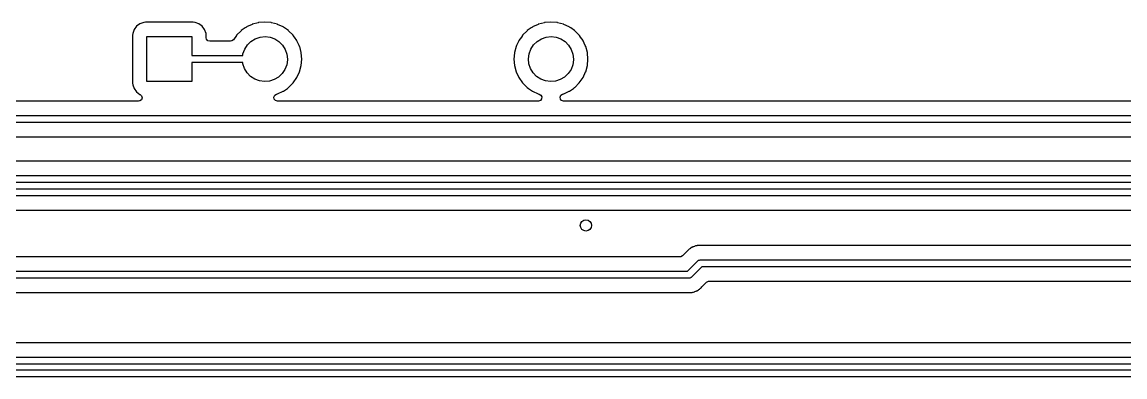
# Model space of a CAD drawing. Extents: x 0.3 to 11.5, y -8.2 to 3.2.
# Drawn here: x 5.912 to 7.454, y -3.335 to -2.839 of the extents above; entities that cross this region are included whole.
import ezdxf

# ---------------------------------------------------------------- set-up
doc = ezdxf.new("R2010")
doc.units = 0
doc.header["$MEASUREMENT"] = 0
doc.layers.add('BLACK', color=7, linetype='CONTINUOUS')

msp = doc.modelspace()

# ---------------------------------------------------------------- linework, layer by layer
at = {"layer": 'BLACK', "linetype": 'CONTINUOUS'}
for p, q in [((6.06907, -2.84974), (6.06706, -2.85511)), ((6.07251, -2.84515), (6.06907, -2.84974)), ((6.0771, -2.84171), (6.07251, -2.84515)), ((6.08247, -2.8397), (6.0771, -2.84171)), ((6.08492, -2.83943), (6.08247, -2.8397)), ((6.1517, -2.83943), (6.08492, -2.83943)), ((6.15415, -2.8397), (6.1517, -2.83943)), ((6.15952, -2.84171), (6.15415, -2.8397)), ((6.16411, -2.84515), (6.15952, -2.84171)), ((6.16755, -2.84974), (6.16411, -2.84515)), ((6.16956, -2.85511), (6.16755, -2.84974)), ((6.21854, -2.85133), (6.21216, -2.8577)), ((6.21871, -2.85121), (6.21854, -2.85133)), ((6.22418, -2.84738), (6.21871, -2.85121)), ((6.21871, -2.85121), (6.21871, -2.85121)), ((6.22592, -2.84616), (6.22418, -2.84738)), ((6.22612, -2.84607), (6.22592, -2.84616)), ((6.23389, -2.84244), (6.22612, -2.84607)), ((6.22612, -2.84607), (6.22612, -2.84607)), ((6.23409, -2.84235), (6.23389, -2.84244)), ((6.23389, -2.84244), (6.23389, -2.84244)), ((6.2343, -2.8423), (6.23409, -2.84235)), ((6.24259, -2.84007), (6.2343, -2.8423)), ((6.2343, -2.8423), (6.2343, -2.8423)), ((6.2428, -2.84002), (6.24259, -2.84007)), ((6.24259, -2.84007), (6.24259, -2.84007)), ((6.25178, -2.83923), (6.2428, -2.84002)), ((6.26076, -2.84002), (6.25178, -2.83923)), ((6.26096, -2.84007), (6.26076, -2.84002)), ((6.26925, -2.8423), (6.26096, -2.84007)), ((6.26096, -2.84007), (6.26096, -2.84007)), ((6.26946, -2.84235), (6.26925, -2.8423)), ((6.26925, -2.8423), (6.26925, -2.8423)), ((6.26966, -2.84244), (6.26946, -2.84235)), ((6.27744, -2.84607), (6.26966, -2.84244)), ((6.26966, -2.84244), (6.26966, -2.84244)), ((6.27763, -2.84616), (6.27744, -2.84607)), ((6.27744, -2.84607), (6.27744, -2.84607)), ((6.27937, -2.84738), (6.27763, -2.84616)), ((6.28484, -2.85121), (6.27937, -2.84738)), ((6.28502, -2.85133), (6.28484, -2.85121)), ((6.28484, -2.85121), (6.28484, -2.85121)), ((6.29139, -2.8577), (6.28502, -2.85133)), ((6.61854, -2.85133), (6.61216, -2.8577)), ((6.61871, -2.85121), (6.61854, -2.85133)), ((6.62418, -2.84738), (6.61871, -2.85121)), ((6.61871, -2.85121), (6.61871, -2.85121)), ((6.62592, -2.84616), (6.62418, -2.84738)), ((6.62612, -2.84607), (6.62592, -2.84616)), ((6.63389, -2.84244), (6.62612, -2.84607)), ((6.62612, -2.84607), (6.62612, -2.84607)), ((6.63409, -2.84235), (6.63389, -2.84244)), ((6.63389, -2.84244), (6.63389, -2.84244)), ((6.6343, -2.8423), (6.63409, -2.84235)), ((6.64259, -2.84007), (6.6343, -2.8423)), ((6.6343, -2.8423), (6.6343, -2.8423)), ((6.6428, -2.84002), (6.64259, -2.84007)), ((6.64259, -2.84007), (6.64259, -2.84007)), ((6.65178, -2.83923), (6.6428, -2.84002)), ((6.66076, -2.84002), (6.65178, -2.83923)), ((6.66096, -2.84007), (6.66076, -2.84002)), ((6.66925, -2.8423), (6.66096, -2.84007)), ((6.66096, -2.84007), (6.66096, -2.84007)), ((6.66946, -2.84235), (6.66925, -2.8423)), ((6.66925, -2.8423), (6.66925, -2.8423)), ((6.66966, -2.84244), (6.66946, -2.84235)), ((6.67744, -2.84607), (6.66966, -2.84244)), ((6.66966, -2.84244), (6.66966, -2.84244)), ((6.67763, -2.84616), (6.67744, -2.84607)), ((6.67744, -2.84607), (6.67744, -2.84607)), ((6.67937, -2.84738), (6.67763, -2.84616)), ((6.68484, -2.85121), (6.67937, -2.84738)), ((6.68502, -2.85133), (6.68484, -2.85121)), ((6.68484, -2.85121), (6.68484, -2.85121)), ((6.69139, -2.8577), (6.68502, -2.85133)), ((6.06706, -2.85511), (6.0668, -2.85755)), ((6.0668, -2.85755), (6.0668, -2.92434)), ((6.08681, -2.92244), (6.08681, -2.85945)), ((6.08681, -2.85945), (6.14981, -2.85945)), ((6.14981, -2.85945), (6.14981, -2.88602)), ((6.16983, -2.85755), (6.16956, -2.85511)), ((6.16983, -2.86104), (6.16983, -2.85755)), ((6.17028, -2.8631), (6.16983, -2.86104)), ((6.17211, -2.86522), (6.17028, -2.8631)), ((6.17479, -2.866), (6.17211, -2.86522)), ((6.20377, -2.866), (6.17479, -2.866)), ((6.20565, -2.86563), (6.20377, -2.866)), ((6.20783, -2.86389), (6.20565, -2.86563)), ((6.21204, -2.85788), (6.20783, -2.86389)), ((6.21216, -2.8577), (6.21204, -2.85788)), ((6.21204, -2.85788), (6.21204, -2.85788)), ((6.22737, -2.87104), (6.23238, -2.86613)), ((6.23238, -2.86613), (6.23837, -2.86245)), ((6.23837, -2.86245), (6.24501, -2.86018)), ((6.24501, -2.86018), (6.252, -2.85945)), ((6.252, -2.85945), (6.25897, -2.86028)), ((6.25897, -2.86028), (6.26558, -2.86264)), ((6.26558, -2.86264), (6.27151, -2.8664)), ((6.27151, -2.8664), (6.27646, -2.87138)), ((6.29151, -2.85788), (6.29139, -2.8577)), ((6.29313, -2.86019), (6.29151, -2.85788)), ((6.29151, -2.85788), (6.29151, -2.85788)), ((6.29656, -2.86509), (6.29313, -2.86019)), ((6.29665, -2.86528), (6.29656, -2.86509)), ((6.29977, -2.87196), (6.29665, -2.86528)), ((6.29665, -2.86528), (6.29665, -2.86528)), ((6.6069, -2.86528), (6.60379, -2.87196)), ((6.60699, -2.86509), (6.6069, -2.86528)), ((6.6069, -2.86528), (6.6069, -2.86528)), ((6.61042, -2.86019), (6.60699, -2.86509)), ((6.61204, -2.85788), (6.61042, -2.86019)), ((6.61216, -2.8577), (6.61204, -2.85788)), ((6.61204, -2.85788), (6.61204, -2.85788)), ((6.62737, -2.87104), (6.63238, -2.86613)), ((6.63238, -2.86613), (6.63837, -2.86245)), ((6.63837, -2.86245), (6.64501, -2.86018)), ((6.64501, -2.86018), (6.652, -2.85945)), ((6.652, -2.85945), (6.65897, -2.86028)), ((6.65897, -2.86028), (6.66558, -2.86264)), ((6.66558, -2.86264), (6.67151, -2.8664)), ((6.67151, -2.8664), (6.67646, -2.87138)), ((6.69151, -2.85788), (6.69139, -2.8577)), ((6.69313, -2.86019), (6.69151, -2.85788)), ((6.69151, -2.85788), (6.69151, -2.85788)), ((6.69656, -2.86509), (6.69313, -2.86019)), ((6.69665, -2.86528), (6.69656, -2.86509)), ((6.69977, -2.87196), (6.69665, -2.86528)), ((6.69665, -2.86528), (6.69665, -2.86528)), ((6.22116, -2.88354), (6.22356, -2.87694)), ((6.22356, -2.87694), (6.22737, -2.87104)), ((6.27646, -2.87138), (6.28018, -2.87734)), ((6.28018, -2.87734), (6.28249, -2.88397)), ((6.30037, -2.87326), (6.29977, -2.87196)), ((6.30043, -2.87347), (6.30037, -2.87326)), ((6.30262, -2.88164), (6.30043, -2.87347)), ((6.30043, -2.87347), (6.30043, -2.87347)), ((6.3027, -2.88197), (6.30262, -2.88164)), ((6.30349, -2.89094), (6.3027, -2.88197)), ((6.60085, -2.88197), (6.60006, -2.89094)), ((6.60094, -2.88164), (6.60085, -2.88197)), ((6.60313, -2.87347), (6.60094, -2.88164)), ((6.60318, -2.87326), (6.60313, -2.87347)), ((6.60313, -2.87347), (6.60313, -2.87347)), ((6.60379, -2.87196), (6.60318, -2.87326)), ((6.62116, -2.88354), (6.62356, -2.87694)), ((6.62356, -2.87694), (6.62737, -2.87104)), ((6.67646, -2.87138), (6.68018, -2.87734)), ((6.68018, -2.87734), (6.68249, -2.88397)), ((6.70037, -2.87326), (6.69977, -2.87196)), ((6.70043, -2.87347), (6.70037, -2.87326)), ((6.70262, -2.88164), (6.70043, -2.87347)), ((6.70043, -2.87347), (6.70043, -2.87347)), ((6.7027, -2.88197), (6.70262, -2.88164)), ((6.70349, -2.89094), (6.7027, -2.88197)), ((6.14981, -2.88602), (6.22085, -2.88602)), ((6.22081, -2.89587), (6.14981, -2.89587)), ((6.14981, -2.89587), (6.14981, -2.92244)), ((6.22097, -2.89749), (6.22081, -2.89587)), ((6.22085, -2.88602), (6.22116, -2.88354)), ((6.22318, -2.90416), (6.22097, -2.89749)), ((6.28228, -2.89878), (6.27979, -2.90534)), ((6.28326, -2.89182), (6.28228, -2.89878)), ((6.28249, -2.88397), (6.28327, -2.89094)), ((6.28327, -2.89094), (6.28326, -2.89182)), ((6.3027, -2.89992), (6.30349, -2.89094)), ((6.60006, -2.89094), (6.60085, -2.89992)), ((6.62028, -2.89051), (6.62116, -2.88354)), ((6.62097, -2.89749), (6.62028, -2.89051)), ((6.62318, -2.90416), (6.62097, -2.89749)), ((6.68228, -2.89878), (6.67979, -2.90534)), ((6.68326, -2.89182), (6.68228, -2.89878)), ((6.68249, -2.88397), (6.68327, -2.89094)), ((6.68327, -2.89094), (6.68326, -2.89182)), ((6.7027, -2.89992), (6.70349, -2.89094)), ((6.22682, -2.91016), (6.22318, -2.90416)), ((6.2317, -2.91521), (6.22682, -2.91016)), ((6.2759, -2.91119), (6.27082, -2.91603)), ((6.27979, -2.90534), (6.2759, -2.91119)), ((6.29665, -2.9166), (6.30028, -2.90883)), ((6.30028, -2.90883), (6.30037, -2.90863)), ((6.30028, -2.90883), (6.30028, -2.90883)), ((6.30037, -2.90863), (6.3027, -2.89992)), ((6.60085, -2.89992), (6.60318, -2.90863)), ((6.60318, -2.90863), (6.60327, -2.90883)), ((6.60327, -2.90883), (6.60327, -2.90883)), ((6.60327, -2.90883), (6.6069, -2.9166)), ((6.62682, -2.91016), (6.62318, -2.90416)), ((6.6317, -2.91521), (6.62682, -2.91016)), ((6.6759, -2.91119), (6.67082, -2.91603)), ((6.67979, -2.90534), (6.6759, -2.91119)), ((6.69665, -2.9166), (6.70028, -2.90883)), ((6.70028, -2.90883), (6.70037, -2.90863)), ((6.70028, -2.90883), (6.70028, -2.90883)), ((6.70037, -2.90863), (6.7027, -2.89992)), ((6.0668, -2.92434), (6.06706, -2.92678)), ((6.06706, -2.92678), (6.06907, -2.93215)), ((6.14981, -2.92244), (6.08681, -2.92244)), ((6.23757, -2.91906), (6.2317, -2.91521)), ((6.24416, -2.92151), (6.23757, -2.91906)), ((6.25112, -2.92243), (6.24416, -2.92151)), ((6.25811, -2.9218), (6.25112, -2.92243)), ((6.26479, -2.91963), (6.25811, -2.9218)), ((6.27082, -2.91603), (6.26479, -2.91963)), ((6.28502, -2.93056), (6.29139, -2.92419)), ((6.29139, -2.92419), (6.29656, -2.9168)), ((6.29656, -2.9168), (6.29665, -2.91661)), ((6.29665, -2.91661), (6.29665, -2.9166)), ((6.6069, -2.9166), (6.6069, -2.91661)), ((6.6069, -2.91661), (6.60699, -2.9168)), ((6.60699, -2.9168), (6.61216, -2.92419)), ((6.61216, -2.92419), (6.61854, -2.93056)), ((6.63757, -2.91906), (6.6317, -2.91521)), ((6.64416, -2.92151), (6.63757, -2.91906)), ((6.65112, -2.92243), (6.64416, -2.92151)), ((6.65811, -2.9218), (6.65112, -2.92243)), ((6.66479, -2.91963), (6.65811, -2.9218)), ((6.67082, -2.91603), (6.66479, -2.91963)), ((6.68502, -2.93056), (6.69139, -2.92419)), ((6.69139, -2.92419), (6.69656, -2.9168)), ((6.69656, -2.9168), (6.69665, -2.91661)), ((6.69665, -2.91661), (6.69665, -2.9166)), ((6.06907, -2.93215), (6.07251, -2.93674)), ((6.07251, -2.93674), (6.0771, -2.94018)), ((6.0771, -2.94018), (6.07743, -2.94031)), ((6.07743, -2.94031), (6.0775, -2.94034)), ((6.0775, -2.94034), (6.07947, -2.94232)), ((6.08006, -2.94505), (6.07908, -2.94767)), ((6.07947, -2.94232), (6.08006, -2.94505)), ((6.26448, -2.94399), (6.26564, -2.94144)), ((6.26488, -2.94675), (6.26448, -2.94399)), ((6.26564, -2.94144), (6.26811, -2.9399)), ((6.26811, -2.9399), (6.26946, -2.93954)), ((6.26946, -2.93954), (6.26966, -2.93945)), ((6.26966, -2.93945), (6.27744, -2.93582)), ((6.27744, -2.93582), (6.27763, -2.93573)), ((6.27744, -2.93582), (6.27744, -2.93582)), ((6.27763, -2.93573), (6.28321, -2.93182)), ((6.28321, -2.93182), (6.28484, -2.93068)), ((6.28484, -2.93068), (6.28502, -2.93056)), ((6.28484, -2.93068), (6.28484, -2.93068)), ((6.61854, -2.93056), (6.61871, -2.93068)), ((6.61871, -2.93068), (6.61871, -2.93068)), ((6.61871, -2.93068), (6.62034, -2.93182)), ((6.62034, -2.93182), (6.62592, -2.93573)), ((6.62592, -2.93573), (6.62612, -2.93582)), ((6.62612, -2.93582), (6.62612, -2.93582)), ((6.62612, -2.93582), (6.63389, -2.93945)), ((6.63389, -2.93945), (6.63409, -2.93954)), ((6.63409, -2.93954), (6.63544, -2.9399)), ((6.63544, -2.9399), (6.63783, -2.94136)), ((6.63783, -2.94136), (6.63905, -2.94387)), ((6.63905, -2.94387), (6.63872, -2.94665)), ((6.66448, -2.94399), (6.66564, -2.94144)), ((6.66488, -2.94675), (6.66448, -2.94399)), ((6.66564, -2.94144), (6.66811, -2.9399)), ((6.66811, -2.9399), (6.66946, -2.93954)), ((6.66946, -2.93954), (6.66966, -2.93945)), ((6.66966, -2.93945), (6.67744, -2.93582)), ((6.67744, -2.93582), (6.67763, -2.93573)), ((6.67744, -2.93582), (6.67744, -2.93582)), ((6.67763, -2.93573), (6.68321, -2.93182)), ((6.68321, -2.93182), (6.68484, -2.93068)), ((6.68484, -2.93068), (6.68502, -2.93056)), ((6.68484, -2.93068), (6.68484, -2.93068)), ((6.07512, -2.94965), (5.83593, -2.94965)), ((6.07684, -2.94934), (6.07512, -2.94965)), ((6.07908, -2.94767), (6.07684, -2.94934)), ((6.26671, -2.94887), (6.26488, -2.94675)), ((6.26939, -2.94965), (6.26671, -2.94887)), ((6.63416, -2.94965), (6.26939, -2.94965)), ((6.63694, -2.9488), (6.63416, -2.94965)), ((6.63872, -2.94665), (6.63694, -2.9488)), ((6.66671, -2.94887), (6.66488, -2.94675)), ((6.66939, -2.94965), (6.66671, -2.94887)), ((10.2596, -2.94965), (6.66939, -2.94965)), ((3.63532, -2.96967), (10.261, -2.96967)), ((10.259, -2.97952), (3.63532, -2.97952)), ((3.64825, -2.99954), (10.2486, -2.99954)), ((10.2435, -3.03354), (3.17899, -3.03354)), ((3.17589, -3.05356), (10.2449, -3.05356)), ((10.2429, -3.0634), (3.17793, -3.0634)), ((3.55754, -3.07191), (10.1633, -3.07191)), ((10.1612, -3.08176), (3.55957, -3.08176)), ((3.81466, -3.10178), (9.88546, -3.10178)), ((6.84194, -3.1595), (6.8357, -3.16574)), ((6.84225, -3.15916), (6.84194, -3.1595)), ((6.84272, -3.15859), (6.84225, -3.15916)), ((6.84336, -3.15782), (6.84272, -3.15859)), ((6.84401, -3.15735), (6.84336, -3.15782)), ((6.8446, -3.15684), (6.84401, -3.15735)), ((6.84494, -3.1565), (6.8446, -3.15684)), ((6.84516, -3.15628), (6.84494, -3.1565)), ((6.84666, -3.15539), (6.84516, -3.15628)), ((6.84705, -3.15514), (6.84666, -3.15539)), ((6.84821, -3.1543), (6.84705, -3.15514)), ((6.84846, -3.15411), (6.84821, -3.1543)), ((6.8489, -3.15394), (6.84846, -3.15411)), ((6.8492, -3.15382), (6.8489, -3.15394)), ((6.8499, -3.15348), (6.8492, -3.15382)), ((6.85032, -3.15323), (6.8499, -3.15348)), ((6.85059, -3.15307), (6.85032, -3.15323)), ((6.85089, -3.15298), (6.85059, -3.15307)), ((6.85226, -3.15258), (6.85089, -3.15298)), ((6.8527, -3.15243), (6.85226, -3.15258)), ((6.85403, -3.15191), (6.8527, -3.15243)), ((6.85432, -3.15179), (6.85403, -3.15191)), ((6.85403, -3.15191), (6.85403, -3.15191)), ((6.85506, -3.1517), (6.85432, -3.15179)), ((6.85511, -3.15169), (6.85506, -3.1517)), ((6.85587, -3.15153), (6.85511, -3.15169)), ((6.85634, -3.1514), (6.85587, -3.15153)), ((6.85664, -3.15131), (6.85634, -3.1514)), ((6.85634, -3.1514), (6.85634, -3.1514)), ((6.85838, -3.15126), (6.85664, -3.15131)), ((6.85884, -3.15122), (6.85838, -3.15126)), ((6.859, -3.1512), (6.85884, -3.15122)), ((6.8601, -3.1512), (6.859, -3.1512)), ((6.86026, -3.1512), (6.8601, -3.1512)), ((6.86262, -3.15112), (6.86026, -3.1512)), ((6.86294, -3.15111), (6.86262, -3.15112)), ((6.86262, -3.15112), (6.86262, -3.15112)), ((6.86323, -3.15118), (6.86294, -3.15111)), ((6.86367, -3.1512), (6.86323, -3.15118)), ((9.8878, -3.1512), (6.86367, -3.1512)), ((6.83219, -3.16719), (3.81514, -3.16719)), ((6.83325, -3.16708), (6.83219, -3.16719)), ((6.8357, -3.16574), (6.83325, -3.16708)), ((6.84254, -3.18721), (6.85709, -3.17266)), ((6.85709, -3.17266), (6.85779, -3.17214)), ((6.85779, -3.17214), (6.85791, -3.172)), ((6.85791, -3.172), (6.85802, -3.17197)), ((6.85802, -3.17197), (6.85822, -3.17182)), ((6.85822, -3.17182), (6.85941, -3.17156)), ((6.85941, -3.17156), (6.86057, -3.17122)), ((6.86057, -3.17122), (10.5626, -3.17122)), ((3.63681, -3.18721), (6.84254, -3.18721)), ((6.86261, -3.18106), (6.84806, -3.19561)), ((10.5605, -3.18106), (6.86261, -3.18106)), ((6.84458, -3.19706), (3.63477, -3.19706)), ((6.84574, -3.19671), (6.84458, -3.19706)), ((6.84693, -3.19646), (6.84574, -3.19671)), ((6.84713, -3.19631), (6.84693, -3.19646)), ((6.84724, -3.19628), (6.84713, -3.19631)), ((6.84736, -3.19614), (6.84724, -3.19628)), ((6.84806, -3.19561), (6.84736, -3.19614)), ((6.86321, -3.20877), (6.86945, -3.20254)), ((6.86945, -3.20254), (6.8719, -3.2012)), ((6.8719, -3.2012), (6.87296, -3.20108)), ((6.87296, -3.20108), (9.88567, -3.20108)), ((3.81007, -3.21707), (6.84148, -3.21707)), ((6.84148, -3.21707), (6.84192, -3.2171)), ((6.84192, -3.2171), (6.84221, -3.21716)), ((6.84221, -3.21716), (6.84253, -3.21715)), ((6.84253, -3.21715), (6.84489, -3.21708)), ((6.84253, -3.21715), (6.84253, -3.21715)), ((6.84489, -3.21708), (6.84505, -3.21707)), ((6.84505, -3.21707), (6.84615, -3.21707)), ((6.84615, -3.21707), (6.8463, -3.21706)), ((6.8463, -3.21706), (6.84631, -3.21705)), ((6.84631, -3.21705), (6.84677, -3.21702)), ((6.84677, -3.21702), (6.84804, -3.21698)), ((6.84804, -3.21698), (6.8482, -3.21697)), ((6.8482, -3.21697), (6.84851, -3.21696)), ((6.84851, -3.21696), (6.84928, -3.21674)), ((6.84928, -3.21674), (6.85004, -3.21658)), ((6.85004, -3.21658), (6.85052, -3.21652)), ((6.85052, -3.21652), (6.85083, -3.21648)), ((6.85052, -3.21652), (6.85052, -3.21652)), ((6.85083, -3.21648), (6.85112, -3.21637)), ((6.85112, -3.21637), (6.85245, -3.21584)), ((6.85112, -3.21637), (6.85112, -3.21637)), ((6.85245, -3.21584), (6.85289, -3.21569)), ((6.85289, -3.21569), (6.85426, -3.21529)), ((6.85426, -3.21529), (6.85456, -3.21521)), ((6.85426, -3.21529), (6.85426, -3.21529)), ((6.85456, -3.21521), (6.85483, -3.21505)), ((6.85483, -3.21505), (6.85525, -3.2148)), ((6.85483, -3.21505), (6.85483, -3.21505)), ((6.85525, -3.2148), (6.85595, -3.21446)), ((6.85595, -3.21446), (6.85669, -3.21416)), ((6.85669, -3.21416), (6.8581, -3.21314)), ((6.8581, -3.21314), (6.85849, -3.21288)), ((6.85849, -3.21288), (6.85972, -3.21216)), ((6.85972, -3.21216), (6.85999, -3.212)), ((6.85972, -3.21216), (6.85972, -3.21216)), ((6.85999, -3.212), (6.86055, -3.21143)), ((6.86055, -3.21143), (6.86114, -3.21093)), ((6.86114, -3.21093), (6.86154, -3.21064)), ((6.86154, -3.21064), (6.86179, -3.21046)), ((6.86179, -3.21046), (6.8629, -3.20912)), ((6.8629, -3.20912), (6.86321, -3.20877)), ((9.70002, -3.28726), (3.80249, -3.28726)), ((3.12507, -3.30728), (9.71037, -3.30728)), ((3.07403, -3.325), (9.7458, -3.325)), ((9.71241, -3.31713), (3.12304, -3.31713)), ((9.74784, -3.33484), (3.07199, -3.33484))]:
    msp.add_line(p, q, dxfattribs=at)
at = {"layer": 'BLACK'}
msp.add_circle((6.70059, -3.12323), 0.00787, dxfattribs=at)

doc.saveas('drawing.dxf')
